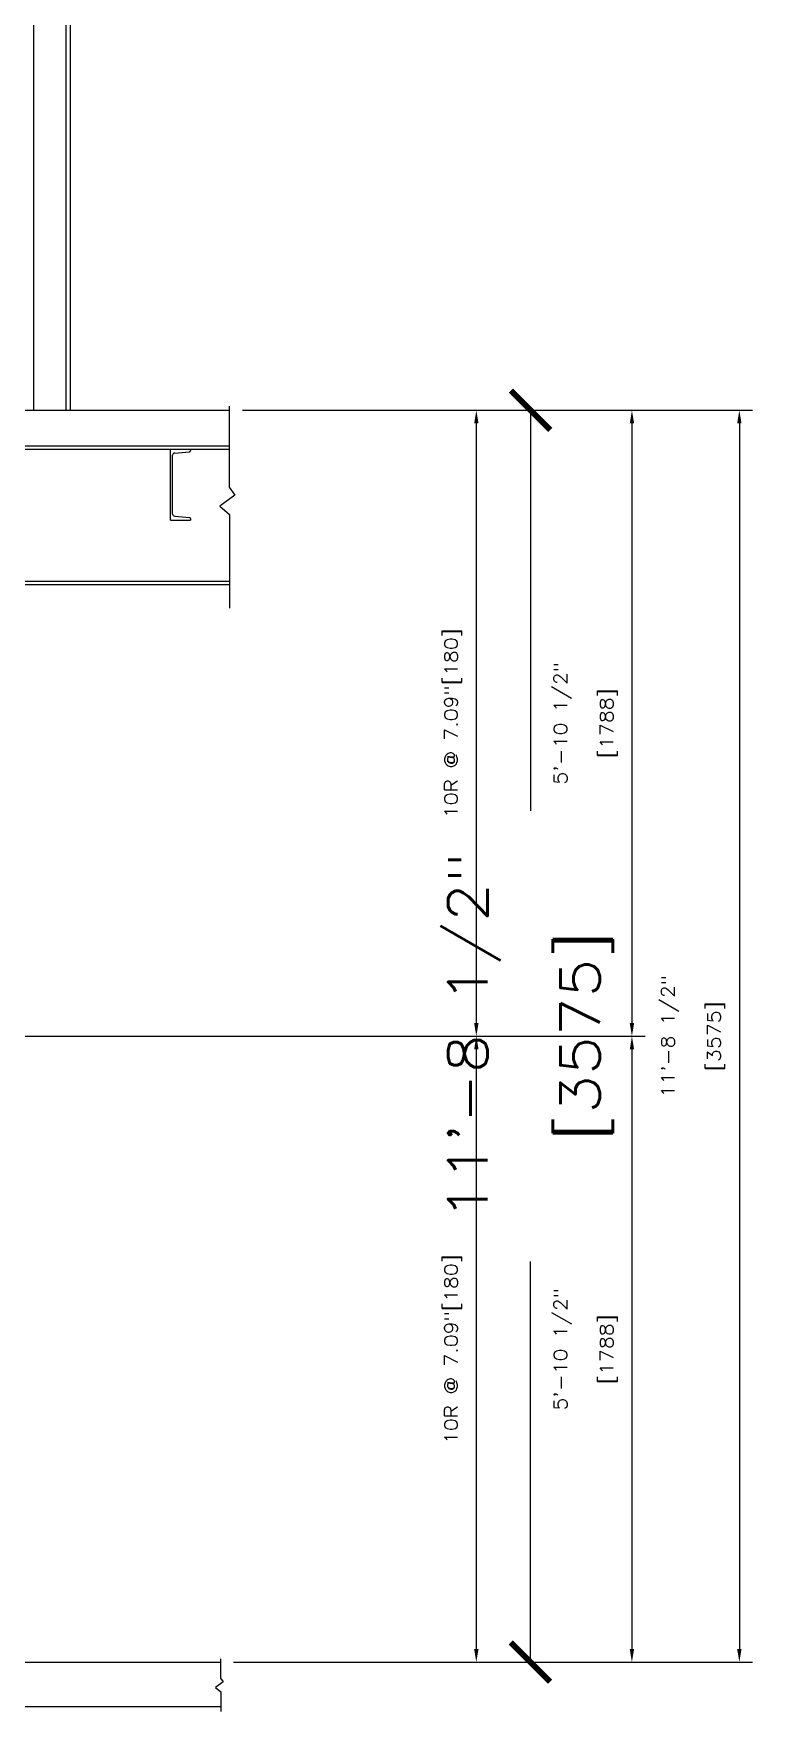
# Model space of a CAD drawing. Header units: millimetres. Extents: x 15440 to 33295, y -830 to 7310.
# Drawn here: x 22705 to 24762, y -141 to 4659 of the extents above; entities that cross this region are included whole.
import ezdxf

# ---------------------------------------------------------------- set-up
doc = ezdxf.new("R2010")
doc.units = ezdxf.units.MM
doc.header["$MEASUREMENT"] = 0
for name, color, linetype in [('Arch_Detail_DIM_48', 7, 'Continuous'), ('Arch_Section_Wall', 131, 'Continuous'), ('ST_DIM_48', 7, 'Continuous'), ('Struc_Section_Conc', 71, 'Continuous'), ('Struc_Section_Steel', 11, 'Continuous')]:
    doc.layers.add(name, color=color, linetype=linetype)
doc.styles.add('ROMANS-115', font='romans.shx', dxfattribs={"width": 1.15})
doc.dimstyles.new('12-ROMANS-115-PS-BPV', dxfattribs={"dimscale": 24, "dimtxt": 0.0625, "dimasz": 0.0625, "dimexe": 0.0625, "dimexo": 0.0625, "dimgap": 0.0625, "dimtad": 1, "dimdec": 4, "dimlfac": -24, "dimzin": 1, "dimdsep": 46, "dimlunit": 4, "dimtxsty": 'ROMANS-115', "dimcen": 0.0625, "dimclrd": 256, "dimclre": 256, "dimclrt": 256, "dimadec": 0, "dimazin": 0, "dimtfac": 1, "dimtdec": 4, "dimtofl": 0, "dimtmove": 0, "dimatfit": 0, "dimfxl": 1, "dimfrac": 2, "dimtolj": 1, "dimtzin": 0, "dimarcsym": 0})
doc.dimstyles.new('48-ROMANS-115', dxfattribs={"dimscale": 48, "dimtxt": 0.09375, "dimasz": 0.09375, "dimexe": 0.09375, "dimexo": 0.09375, "dimgap": 0.0625, "dimtad": 0, "dimdec": 4, "dimzin": 1, "dimdsep": 46, "dimlunit": 4, "dimtxsty": 'ROMANS-115', "dimblk": 'ARCHTICK', "dimcen": 0.0625, "dimclrd": 256, "dimclre": 256, "dimclrt": 256, "dimadec": 0, "dimazin": 0, "dimtfac": 1, "dimtdec": 4, "dimtofl": 0, "dimtmove": 2, "dimatfit": 0, "dimfxl": 1, "dimfrac": 2, "dimtolj": 1, "dimtzin": 0, "dimarcsym": 0})

# ---------------------------------------------------------------- blocks, each defined once
blk = doc.blocks.new('*D3')
at = {"layer": 'DEFPOINTS', "color": 0}
for p in [(23265.3, 3581.4), (23239.9, 0), (24725, 0)]:
    blk.add_point(p, dxfattribs=at)
at = {"layer": 'ST_DIM_48', "lineweight": -2}
for p, q in [((23302.8, 3581.4), (24762.5, 3581.4)), ((24725, 3543.9), (24725, 37.5)), ((23277.4, 0), (24762.5, 0))]:
    blk.add_line(p, q, dxfattribs=at)
at = {"layer": 'ST_DIM_48'}
for points in [[(24718.7, 3543.9), (24731.2, 3543.9), (24725, 3581.4)], [(24718.7, 37.5), (24731.2, 37.5), (24725, 0)]]:
    blk.add_solid(points, dxfattribs=at)
at = {"layer": 'ST_DIM_48', "char_height": 37.5, "attachment_point": 5, "rotation": 90, "style": 'ROMANS-115'}
for s, insert in [('\\A1;11\'-8 1/2"', (24526.8, 1790.7)), ('\\A1;[3575]', (24658.9, 1790.7))]:
    blk.add_mtext(s, dxfattribs=dict(at, insert=insert))
blk = doc.blocks.new('*D4')
at = {"layer": 'DEFPOINTS', "color": 0}
for p in [(24358.8, 3581.4), (19271.3, 1790.7), (24417.6, 1790.7)]:
    blk.add_point(p, dxfattribs=at)
at = {"layer": 'ST_DIM_48', "lineweight": -2}
for p, q in [((24396.3, 3581.4), (24455.1, 3581.4)), ((24417.6, 3543.9), (24417.6, 1828.2)), ((19308.8, 1790.7), (24455.1, 1790.7))]:
    blk.add_line(p, q, dxfattribs=at)
at = {"layer": 'ST_DIM_48'}
for points in [[(24411.4, 3543.9), (24423.9, 3543.9), (24417.6, 3581.4)], [(24411.4, 1828.2), (24423.9, 1828.2), (24417.6, 1790.7)]]:
    blk.add_solid(points, dxfattribs=at)
at = {"layer": 'ST_DIM_48', "char_height": 37.5, "attachment_point": 5, "rotation": 90, "style": 'ROMANS-115'}
for s, insert in [('\\A1;5\'-10 1/2"', (24219.4, 2686.1)), ('\\A1;[1788]', (24351.5, 2686.1))]:
    blk.add_mtext(s, dxfattribs=dict(at, insert=insert))
blk = doc.blocks.new('*D5')
at = {"layer": 'DEFPOINTS', "color": 0}
for p in [(24417.6, 1790.7), (24417.6, 0), (24417.6, 0)]:
    blk.add_point(p, dxfattribs=at)
at = {"layer": 'ST_DIM_48', "lineweight": -2}
blk.add_line((24417.6, 1753.2), (24417.6, 37.5), dxfattribs=at)
at = {"layer": 'ST_DIM_48'}
for points in [[(24411.4, 1753.2), (24423.9, 1753.2), (24417.6, 1790.7)], [(24411.4, 37.5), (24423.9, 37.5), (24417.6, 0)]]:
    blk.add_solid(points, dxfattribs=at)
at = {"layer": 'ST_DIM_48', "char_height": 37.5, "attachment_point": 5, "rotation": 90, "style": 'ROMANS-115'}
for s, insert in [('\\A1;5\'-10 1/2"', (24219.4, 895.4)), ('\\A1;[1788]', (24351.5, 895.4))]:
    blk.add_mtext(s, dxfattribs=dict(at, insert=insert))
blk = doc.blocks.new('*D6')
at = {"layer": 'DEFPOINTS', "color": 0}
for p in [(23965.1, 3581.4), (23965.1, 1790.7), (23972.3, 1790.7)]:
    blk.add_point(p, dxfattribs=at)
at = {"layer": 'ST_DIM_48', "lineweight": -2}
for p, q in [((24002.6, 3581.4), (24009.8, 3581.4)), ((23972.3, 3543.9), (23972.3, 1828.2)), ((24002.6, 1790.7), (24009.8, 1790.7))]:
    blk.add_line(p, q, dxfattribs=at)
at = {"layer": 'ST_DIM_48'}
for points in [[(23966.1, 3543.9), (23978.6, 3543.9), (23972.3, 3581.4)], [(23966.1, 1828.2), (23978.6, 1828.2), (23972.3, 1790.7)]]:
    blk.add_solid(points, dxfattribs=at)
at = {"layer": 'ST_DIM_48', "insert": (23906.3, 2686.1), "char_height": 37.5, "attachment_point": 5, "rotation": 90, "style": 'ROMANS-115'}
blk.add_mtext('\\A1;10R @ 7.09"[180]', dxfattribs=at)
blk = doc.blocks.new('*D7')
at = {"layer": 'DEFPOINTS', "color": 0}
for p in [(23965.1, 1790.7), (23965.1, 0), (23972.3, 0)]:
    blk.add_point(p, dxfattribs=at)
at = {"layer": 'ST_DIM_48', "lineweight": -2}
for p, q in [((24002.6, 1790.7), (24009.8, 1790.7)), ((23972.3, 1753.2), (23972.3, 37.5)), ((24002.6, 0), (24009.8, 0))]:
    blk.add_line(p, q, dxfattribs=at)
at = {"layer": 'ST_DIM_48'}
for points in [[(23966.1, 1753.2), (23978.6, 1753.2), (23972.3, 1790.7)], [(23966.1, 37.5), (23978.6, 37.5), (23972.3, 0)]]:
    blk.add_solid(points, dxfattribs=at)
at = {"layer": 'ST_DIM_48', "insert": (23906.3, 895.4), "char_height": 37.5, "attachment_point": 5, "rotation": 90, "style": 'ROMANS-115'}
blk.add_mtext('\\A1;10R @ 7.09"[180]', dxfattribs=at)
blk = doc.blocks.new('_ArchTick')
at = {"color": 0, "linetype": 'ByBlock', "const_width": 0.15}
blk.add_lwpolyline([(-0.5, -0.5), (0.5, 0.5)], dxfattribs=at)
blk = doc.blocks.new('*D15')
at = {"layer": 'Arch_Detail_DIM_48', "lineweight": -2}
for p, q in [((23377.8, 3581.4), (24239.7, 3581.4)), ((24127.2, 3581.4), (24127.2, 2435.6)), ((24127.2, 0), (24127.2, 1145.8)), ((23352.4, 0), (24239.7, 0))]:
    blk.add_line(p, q, dxfattribs=at)
at = {"layer": 'DEFPOINTS', "color": 0}
for p in [(23265.3, 3581.4), (23239.9, 0), (24127.2, 0)]:
    blk.add_point(p, dxfattribs=at)
at = {"layer": 'Arch_Detail_DIM_48', "lineweight": -2, "xscale": 112.5, "yscale": 112.5, "zscale": 112.5}
for p, rotation in [((24127.2, 3581.4), 90), ((24127.2, 0), 270)]:
    blk.add_blockref('_ArchTick', p, dxfattribs=dict(at, rotation=rotation))
at = {"layer": 'Arch_Detail_DIM_48', "char_height": 112.5, "attachment_point": 5, "rotation": 90, "style": 'ROMANS-115'}
for s, insert in [('\\A1;11\'-8 1/2"', (23966.5, 1790.7)), ('\\A1;[3575]', (24287.9, 1790.7))]:
    blk.add_mtext(s, dxfattribs=dict(at, insert=insert))

msp = doc.modelspace()

# ---------------------------------------------------------------- linework, layer by layer
at = {"layer": 'Arch_Section_Wall', "ltscale": 0.1}
for p, q in [((22706.55, 3581.4), (22706.55, 7010.4)), ((22798.5, 3581.4), (22798.5, 7010.4)), ((22811.2, 3581.4), (22811.2, 7010.4))]:
    msp.add_line(p, q, dxfattribs=at)
at = {"layer": 'Struc_Section_Conc', "ltscale": 2}
for p, q in [((21714.3, 3581.4), (23265.29, 3581.4)), ((23265.29, 3592.79), (23265.29, 3361.08)), ((21714.3, 3479.8), (23266.28, 3479.8)), ((21866.7, 3470.28), (23265.29, 3470.28)), ((23265.29, 3361.08), (23281.47, 3338.86)), ((23281.47, 3338.86), (23237.97, 3307.26)), ((23237.97, 3307.26), (23266.28, 3282.75)), ((23266.28, 3282.75), (23266.28, 3015.65)), ((21866.7, 3092.45), (23266.28, 3092.45)), ((21866.7, 3082.92), (23266.28, 3082.92)), ((16932.55, 0), (23239.89, 0)), ((23239.89, 9.71), (23239.89, -45.59)), ((23239.89, -45.59), (23247.8, -56.46)), ((23247.8, -56.46), (23226.05, -72.26)), ((23226.05, -72.26), (23240.88, -85.1)), ((23240.88, -85.1), (23240.88, -140.9)), ((16933.54, -127), (23240.88, -127))]:
    msp.add_line(p, q, dxfattribs=at)
at = {"layer": 'Struc_Section_Steel', "ltscale": 2}
for p, q in [((23096.95, 3267.08), (23096.95, 3470.28)), ((23096.95, 3470.28), (23154.1, 3470.28)), ((23109.1, 3459.03), (23151.2, 3462.72)), ((23154.1, 3470.28), (23154.1, 3465.88)), ((23103.3, 3284.64), (23103.3, 3452.71)), ((23096.95, 3267.08), (23154.1, 3267.08)), ((23109.1, 3278.32), (23151.2, 3274.63)), ((23154.1, 3271.47), (23154.1, 3267.08))]:
    msp.add_line(p, q, dxfattribs=at)
for centre, radius, start, end in [((23109.65, 3452.71), 6.35, 95, 180), ((23150.93, 3465.88), 3.17, 275, 0), ((23109.65, 3284.64), 6.35, 180, 265), ((23150.93, 3271.47), 3.17, 0, 85)]:
    msp.add_arc(centre, radius, start, end, dxfattribs=at)

# ---------------------------------------------------------------- dimensions: what is measured, and where the dimension line sits
at = {"layer": 'Arch_Detail_DIM_48', "ltscale": 0.1}
dim = msp.add_linear_dim(base=(24127.2, 0), p1=(23265.29, 3581.4), p2=(23239.89, 0), angle=90, dimstyle='48-ROMANS-115', override={"dimscale": 1200, "dimdec": 1, "dimlfac": 0.0393, "dimpost": '\\X'}, dxfattribs=at)
dim.commit()
dim.dimension.update_dxf_attribs({"geometry": '*D15', "text_midpoint": (24127.2, 1790.7)})
at = {"layer": 'ST_DIM_48'}
for base, p1, p2, picture, middle in [((24417.61, 1790.7), (24358.77, 3581.4), (19271.26, 1790.7), '*D4', (24285.47, 2686.05)), ((24725, 0), (23265.29, 3581.4), (23239.89, 0), '*D3', (24592.85, 1790.7)), ((24417.61, 0), (24417.61, 1790.7), (24417.61, 0), '*D5', (24285.47, 895.35))]:
    dim = msp.add_linear_dim(base=base, p1=p1, p2=p2, angle=90, dimstyle='12-ROMANS-115-PS-BPV', override={"dimscale": 600, "dimdec": 1, "dimlfac": 0.0393, "dimpost": '\\X'}, dxfattribs=at)
    dim.commit()
    dim.dimension.update_dxf_attribs({"geometry": picture, "text_midpoint": middle})
for base, p1, p2, picture, middle in [((23972.33, 1790.7), (23965.07, 3581.4), (23965.07, 1790.7), '*D6', (23906.26, 2686.05)), ((23972.33, 0), (23965.07, 1790.7), (23965.07, 0), '*D7', (23906.26, 895.35))]:
    dim = msp.add_linear_dim(base=base, p1=p1, p2=p2, angle=90, text='10R @ 7.09"[180]', dimstyle='12-ROMANS-115-PS-BPV', override={"dimscale": 600, "dimdec": 1, "dimlfac": 0.0393, "dimpost": '\\X'}, dxfattribs=at)
    dim.commit()
    dim.dimension.update_dxf_attribs({"geometry": picture, "text_midpoint": middle})

doc.saveas('drawing.dxf')
